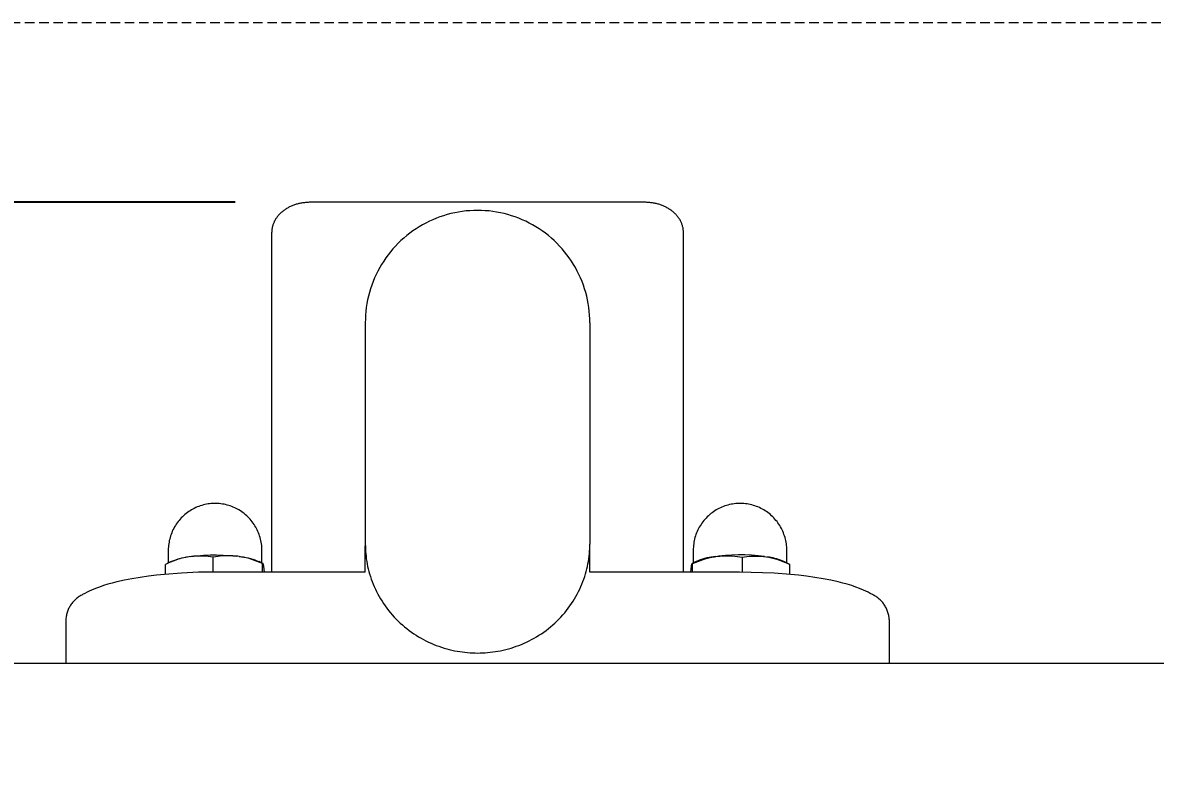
# Model space of a CAD drawing. Header units: millimetres. Extents: x -67 to 4862, y -244 to 3199.
# Drawn here: x 208 to 359.3, y 1627.1 to 1728.8 of the extents above; entities that cross this region are included whole.
import ezdxf

# ---------------------------------------------------------------- set-up
doc = ezdxf.new("R2010")
doc.units = ezdxf.units.MM
doc.linetypes.add('HIDDEN', pattern=[1.905, 1.27, -0.635])
for name, color, linetype, lineweight in [('ZANO_R', 7, 'Continuous', 0), ('ZANO_R_przerywana', 7, 'HIDDEN', 0), ('ZANO_W', 1, 'Continuous', 0)]:
    doc.layers.add(name, color=color, linetype=linetype, lineweight=lineweight)
doc.styles.add('Arial', font='arial.ttf')
doc.styles.get("Standard").update_dxf_attribs({"font": 'ARIALUNI.TTF'})
doc.dimstyles.new('pl i ang', dxfattribs={"dimtxt": 50, "dimasz": 50, "dimexe": 1.25, "dimexo": 0.625, "dimgap": 10, "dimtad": 1, "dimtoh": 1, "dimtxsty": 'Standard', "dimcen": 2.5, "dimclrd": 1, "dimclre": 1, "dimclrt": 1, "dimadec": 0, "dimazin": 0, "dimtfac": 1, "dimtmove": 0, "dimatfit": 3, "dimfxl": 1, "dimarcsym": 1})

# ---------------------------------------------------------------- blocks, each defined once
blk = doc.blocks.new('*D395')
at = {"layer": 'ZANO_W', "color": 1, "lineweight": -2}
for p, q in [((236.38, 1704.8), (-20.22, 1704.8)), ((-10.22, 1084.8), (-10.22, 1664.8)), ((236.38, 1044.8), (-20.22, 1044.8))]:
    blk.add_line(p, q, dxfattribs=at)
at = {"layer": 'ZANO_W', "color": 1}
for points in [[(-3.56, 1664.8), (-16.89, 1664.8), (-10.22, 1704.8)], [(-16.89, 1084.8), (-3.56, 1084.8), (-10.22, 1044.8)]]:
    blk.add_solid(points, dxfattribs=at)
at = {"layer": 'ZANO_W', "color": 1, "insert": (-40.65, 1374.8), "char_height": 40, "attachment_point": 5, "rotation": 90, "style": 'Arial'}
blk.add_mtext('660', dxfattribs=at)

msp = doc.modelspace()

# ---------------------------------------------------------------- linework, layer by layer
at = {"layer": 'ZANO_R'}
for p, q in [((243.24, 1703.96), (243.14, 1703.9)), ((243.34, 1704.02), (243.24, 1703.96)), ((243.44, 1704.08), (243.34, 1704.02)), ((243.55, 1704.13), (243.44, 1704.08)), ((243.65, 1704.18), (243.55, 1704.13)), ((243.76, 1704.23), (243.65, 1704.18)), ((243.86, 1704.28), (243.76, 1704.23)), ((243.97, 1704.33), (243.86, 1704.28)), ((244.08, 1704.37), (243.97, 1704.33)), ((244.19, 1704.41), (244.08, 1704.37)), ((244.3, 1704.45), (244.19, 1704.41)), ((244.41, 1704.49), (244.3, 1704.45)), ((244.53, 1704.53), (244.41, 1704.49)), ((244.65, 1704.56), (244.53, 1704.53)), ((244.77, 1704.59), (244.65, 1704.56)), ((244.89, 1704.62), (244.77, 1704.59)), ((245.01, 1704.65), (244.89, 1704.62)), ((245.13, 1704.68), (245.01, 1704.65)), ((245.25, 1704.7), (245.13, 1704.68)), ((245.38, 1704.72), (245.25, 1704.7)), ((245.5, 1704.74), (245.38, 1704.72)), ((245.63, 1704.75), (245.5, 1704.74)), ((245.75, 1704.77), (245.63, 1704.75)), ((245.88, 1704.78), (245.75, 1704.77)), ((246, 1704.79), (245.88, 1704.78)), ((246.13, 1704.79), (246, 1704.79)), ((246.25, 1704.8), (246.13, 1704.79)), ((246.38, 1704.8), (246.25, 1704.8)), ((251.69, 1704.8), (246.38, 1704.8)), ((252.66, 1704.8), (251.69, 1704.8)), ((284.85, 1704.8), (252.66, 1704.8)), ((285.82, 1704.8), (284.85, 1704.8)), ((291.13, 1704.8), (285.82, 1704.8)), ((291.25, 1704.8), (291.13, 1704.8)), ((291.38, 1704.79), (291.25, 1704.8)), ((291.5, 1704.79), (291.38, 1704.79)), ((291.63, 1704.78), (291.5, 1704.79)), ((291.75, 1704.77), (291.63, 1704.78)), ((291.88, 1704.75), (291.75, 1704.77)), ((292, 1704.74), (291.88, 1704.75)), ((292.13, 1704.72), (292, 1704.74)), ((292.25, 1704.7), (292.13, 1704.72)), ((292.37, 1704.68), (292.25, 1704.7)), ((292.49, 1704.65), (292.37, 1704.68)), ((292.62, 1704.62), (292.49, 1704.65)), ((292.74, 1704.59), (292.62, 1704.62)), ((292.86, 1704.56), (292.74, 1704.59)), ((292.98, 1704.53), (292.86, 1704.56)), ((293.1, 1704.49), (292.98, 1704.53)), ((293.21, 1704.45), (293.1, 1704.49)), ((293.32, 1704.41), (293.21, 1704.45)), ((293.43, 1704.37), (293.32, 1704.41)), ((293.54, 1704.33), (293.43, 1704.37)), ((293.64, 1704.28), (293.54, 1704.33)), ((293.75, 1704.23), (293.64, 1704.28)), ((293.86, 1704.18), (293.75, 1704.23)), ((293.96, 1704.13), (293.86, 1704.18)), ((294.06, 1704.08), (293.96, 1704.13)), ((294.16, 1704.02), (294.06, 1704.08)), ((294.26, 1703.96), (294.16, 1704.02)), ((294.36, 1703.9), (294.26, 1703.96)), ((241.7, 1702.44), (241.65, 1702.34)), ((241.76, 1702.53), (241.7, 1702.44)), ((241.81, 1702.62), (241.76, 1702.53)), ((241.87, 1702.7), (241.81, 1702.62)), ((241.93, 1702.79), (241.87, 1702.7)), ((242, 1702.88), (241.93, 1702.79)), ((242.06, 1702.96), (242, 1702.88)), ((242.13, 1703.04), (242.06, 1702.96)), ((242.21, 1703.12), (242.13, 1703.04)), ((242.28, 1703.2), (242.21, 1703.12)), ((242.35, 1703.28), (242.28, 1703.2)), ((242.43, 1703.35), (242.35, 1703.28)), ((242.51, 1703.42), (242.43, 1703.35)), ((242.59, 1703.49), (242.51, 1703.42)), ((242.68, 1703.56), (242.59, 1703.49)), ((242.76, 1703.63), (242.68, 1703.56)), ((242.85, 1703.7), (242.76, 1703.63)), ((242.95, 1703.77), (242.85, 1703.7)), ((243.04, 1703.84), (242.95, 1703.77)), ((243.14, 1703.9), (243.04, 1703.84)), ((262.78, 1702.47), (262.31, 1702.26)), ((263.25, 1702.67), (262.78, 1702.47)), ((263.73, 1702.85), (263.25, 1702.67)), ((264.21, 1703.01), (263.73, 1702.85)), ((264.71, 1703.16), (264.21, 1703.01)), ((265.2, 1703.29), (264.71, 1703.16)), ((265.7, 1703.4), (265.2, 1703.29)), ((266.2, 1703.5), (265.7, 1703.4)), ((266.71, 1703.57), (266.2, 1703.5)), ((267.22, 1703.64), (266.71, 1703.57)), ((267.73, 1703.68), (267.22, 1703.64)), ((268.24, 1703.71), (267.73, 1703.68)), ((268.75, 1703.71), (268.24, 1703.71)), ((269.26, 1703.71), (268.75, 1703.71)), ((269.78, 1703.68), (269.26, 1703.71)), ((270.29, 1703.64), (269.78, 1703.68)), ((270.8, 1703.57), (270.29, 1703.64)), ((271.3, 1703.5), (270.8, 1703.57)), ((271.8, 1703.4), (271.3, 1703.5)), ((272.3, 1703.29), (271.8, 1703.4)), ((272.8, 1703.16), (272.3, 1703.29)), ((273.29, 1703.01), (272.8, 1703.16)), ((273.78, 1702.85), (273.29, 1703.01)), ((274.26, 1702.67), (273.78, 1702.85)), ((274.73, 1702.47), (274.26, 1702.67)), ((275.19, 1702.26), (274.73, 1702.47)), ((294.46, 1703.84), (294.36, 1703.9)), ((294.56, 1703.77), (294.46, 1703.84)), ((294.65, 1703.7), (294.56, 1703.77)), ((294.74, 1703.63), (294.65, 1703.7)), ((294.83, 1703.56), (294.74, 1703.63)), ((294.91, 1703.49), (294.83, 1703.56)), ((294.99, 1703.42), (294.91, 1703.49)), ((295.07, 1703.35), (294.99, 1703.42)), ((295.15, 1703.28), (295.07, 1703.35)), ((295.23, 1703.2), (295.15, 1703.28)), ((295.3, 1703.12), (295.23, 1703.2)), ((295.37, 1703.04), (295.3, 1703.12)), ((295.44, 1702.96), (295.37, 1703.04)), ((295.51, 1702.88), (295.44, 1702.96)), ((295.57, 1702.79), (295.51, 1702.88)), ((295.63, 1702.7), (295.57, 1702.79)), ((295.69, 1702.62), (295.63, 1702.7)), ((295.75, 1702.53), (295.69, 1702.62)), ((295.8, 1702.44), (295.75, 1702.53)), ((295.85, 1702.34), (295.8, 1702.44)), ((241.26, 1700.99), (241.25, 1700.9)), ((241.27, 1701.09), (241.26, 1700.99)), ((241.28, 1701.19), (241.27, 1701.09)), ((241.29, 1701.29), (241.28, 1701.19)), ((241.31, 1701.39), (241.29, 1701.29)), ((241.33, 1701.48), (241.31, 1701.39)), ((241.35, 1701.58), (241.33, 1701.48)), ((241.38, 1701.68), (241.35, 1701.58)), ((241.41, 1701.78), (241.38, 1701.68)), ((241.44, 1701.87), (241.41, 1701.78)), ((241.48, 1701.97), (241.44, 1701.87)), ((241.52, 1702.07), (241.48, 1701.97)), ((241.56, 1702.16), (241.52, 1702.07)), ((241.6, 1702.25), (241.56, 1702.16)), ((241.65, 1702.34), (241.6, 1702.25)), ((260.1, 1700.97), (259.69, 1700.67)), ((260.53, 1701.26), (260.1, 1700.97)), ((260.96, 1701.53), (260.53, 1701.26)), ((261.4, 1701.79), (260.96, 1701.53)), ((261.85, 1702.03), (261.4, 1701.79)), ((262.31, 1702.26), (261.85, 1702.03)), ((275.65, 1702.03), (275.19, 1702.26)), ((276.1, 1701.79), (275.65, 1702.03)), ((276.55, 1701.53), (276.1, 1701.79)), ((276.98, 1701.26), (276.55, 1701.53)), ((277.4, 1700.97), (276.98, 1701.26)), ((277.82, 1700.67), (277.4, 1700.97)), ((295.9, 1702.25), (295.85, 1702.34)), ((295.95, 1702.16), (295.9, 1702.25)), ((295.99, 1702.07), (295.95, 1702.16)), ((296.03, 1701.97), (295.99, 1702.07)), ((296.06, 1701.87), (296.03, 1701.97)), ((296.1, 1701.78), (296.06, 1701.87)), ((296.13, 1701.68), (296.1, 1701.78)), ((296.15, 1701.58), (296.13, 1701.68)), ((296.18, 1701.48), (296.15, 1701.58)), ((296.2, 1701.39), (296.18, 1701.48)), ((296.21, 1701.29), (296.2, 1701.39)), ((296.23, 1701.19), (296.21, 1701.29)), ((296.24, 1701.09), (296.23, 1701.19)), ((296.25, 1700.99), (296.24, 1701.09)), ((296.25, 1700.9), (296.25, 1700.99)), ((241.25, 1700.9), (241.25, 1700.8)), ((241.25, 1669.8), (241.25, 1700.8)), ((258.51, 1699.68), (258.15, 1699.32)), ((258.89, 1700.02), (258.51, 1699.68)), ((259.29, 1700.35), (258.89, 1700.02)), ((259.69, 1700.67), (259.29, 1700.35)), ((278.22, 1700.35), (277.82, 1700.67)), ((278.61, 1700.02), (278.22, 1700.35)), ((278.99, 1699.68), (278.61, 1700.02)), ((279.36, 1699.32), (278.99, 1699.68)), ((296.25, 1700.8), (296.25, 1700.9)), ((296.25, 1669.8), (296.25, 1700.8)), ((257.12, 1698.18), (256.8, 1697.78)), ((257.45, 1698.57), (257.12, 1698.18)), ((257.79, 1698.95), (257.45, 1698.57)), ((258.15, 1699.32), (257.79, 1698.95)), ((279.72, 1698.95), (279.36, 1699.32)), ((280.06, 1698.57), (279.72, 1698.95)), ((280.39, 1698.18), (280.06, 1698.57)), ((280.7, 1697.78), (280.39, 1698.18)), ((255.94, 1696.51), (255.68, 1696.07)), ((256.21, 1696.94), (255.94, 1696.51)), ((256.5, 1697.36), (256.21, 1696.94)), ((256.8, 1697.78), (256.5, 1697.36)), ((281.01, 1697.36), (280.7, 1697.78)), ((281.3, 1696.94), (281.01, 1697.36)), ((281.57, 1696.51), (281.3, 1696.94)), ((281.83, 1696.07), (281.57, 1696.51)), ((255.21, 1695.16), (254.99, 1694.69)), ((255.43, 1695.62), (255.21, 1695.16)), ((255.68, 1696.07), (255.43, 1695.62)), ((282.07, 1695.62), (281.83, 1696.07)), ((282.3, 1695.16), (282.07, 1695.62)), ((282.51, 1694.69), (282.3, 1695.16)), ((254.62, 1693.74), (254.46, 1693.25)), ((254.8, 1694.22), (254.62, 1693.74)), ((254.99, 1694.69), (254.8, 1694.22)), ((282.71, 1694.22), (282.51, 1694.69)), ((282.89, 1693.74), (282.71, 1694.22)), ((283.05, 1693.25), (282.89, 1693.74)), ((254.18, 1692.27), (254.07, 1691.77)), ((254.31, 1692.76), (254.18, 1692.27)), ((254.46, 1693.25), (254.31, 1692.76)), ((283.2, 1692.76), (283.05, 1693.25)), ((283.33, 1692.27), (283.2, 1692.76)), ((283.44, 1691.77), (283.33, 1692.27)), ((253.89, 1690.76), (253.83, 1690.25)), ((253.97, 1691.26), (253.89, 1690.76)), ((254.07, 1691.77), (253.97, 1691.26)), ((283.53, 1691.26), (283.44, 1691.77)), ((283.61, 1690.76), (283.53, 1691.26)), ((283.67, 1690.25), (283.61, 1690.76)), ((253.76, 1689.23), (253.75, 1688.71)), ((253.79, 1689.74), (253.76, 1689.23)), ((253.83, 1690.25), (253.79, 1689.74)), ((283.72, 1689.74), (283.67, 1690.25)), ((283.74, 1689.23), (283.72, 1689.74)), ((283.75, 1688.71), (283.74, 1689.23)), ((253.75, 1688.71), (253.75, 1688.68)), ((253.75, 1688.71), (253.75, 1688.71)), ((253.75, 1688.68), (253.75, 1688.66)), ((253.75, 1688.68), (253.75, 1688.68)), ((253.75, 1688.66), (253.75, 1688.64)), ((253.75, 1688.66), (253.75, 1688.66)), ((253.75, 1688.64), (253.75, 1688.58)), ((253.75, 1688.58), (253.75, 1659.15)), ((283.75, 1688.71), (283.75, 1688.68)), ((283.75, 1688.71), (283.75, 1688.71)), ((283.75, 1688.68), (283.75, 1688.66)), ((283.75, 1688.68), (283.75, 1688.68)), ((283.75, 1688.66), (283.75, 1688.64)), ((283.75, 1688.66), (283.75, 1688.66)), ((283.75, 1688.64), (283.75, 1688.58)), ((283.75, 1688.58), (283.75, 1659.15)), ((241.25, 1655.41), (241.25, 1669.8)), ((296.25, 1655.41), (296.25, 1669.8)), ((229.81, 1663.22), (229.64, 1663.08)), ((229.98, 1663.35), (229.81, 1663.22)), ((230.16, 1663.48), (229.98, 1663.35)), ((230.34, 1663.6), (230.16, 1663.48)), ((230.52, 1663.71), (230.34, 1663.6)), ((230.71, 1663.82), (230.52, 1663.71)), ((230.9, 1663.92), (230.71, 1663.82)), ((231.1, 1664.01), (230.9, 1663.92)), ((231.3, 1664.1), (231.1, 1664.01)), ((231.5, 1664.18), (231.3, 1664.1)), ((231.7, 1664.25), (231.5, 1664.18)), ((231.91, 1664.31), (231.7, 1664.25)), ((232.12, 1664.37), (231.91, 1664.31)), ((232.33, 1664.42), (232.12, 1664.37)), ((232.54, 1664.47), (232.33, 1664.42)), ((232.75, 1664.5), (232.54, 1664.47)), ((232.96, 1664.53), (232.75, 1664.5)), ((233.18, 1664.55), (232.96, 1664.53)), ((233.39, 1664.57), (233.18, 1664.55)), ((233.6, 1664.57), (233.39, 1664.57)), ((233.82, 1664.57), (233.6, 1664.57)), ((234.03, 1664.56), (233.82, 1664.57)), ((234.25, 1664.55), (234.03, 1664.56)), ((234.46, 1664.52), (234.25, 1664.55)), ((234.67, 1664.49), (234.46, 1664.52)), ((234.88, 1664.46), (234.67, 1664.49)), ((235.09, 1664.41), (234.88, 1664.46)), ((235.3, 1664.36), (235.09, 1664.41)), ((235.51, 1664.3), (235.3, 1664.36)), ((235.71, 1664.24), (235.51, 1664.3)), ((235.91, 1664.16), (235.71, 1664.24)), ((236.11, 1664.08), (235.91, 1664.16)), ((236.31, 1664), (236.11, 1664.08)), ((236.5, 1663.9), (236.31, 1664)), ((236.69, 1663.8), (236.5, 1663.9)), ((236.88, 1663.7), (236.69, 1663.8)), ((237.06, 1663.58), (236.88, 1663.7)), ((237.24, 1663.46), (237.06, 1663.58)), ((237.42, 1663.34), (237.24, 1663.46)), ((237.59, 1663.21), (237.42, 1663.34)), ((237.76, 1663.07), (237.59, 1663.21)), ((299.92, 1663.21), (299.75, 1663.07)), ((300.09, 1663.34), (299.92, 1663.21)), ((300.26, 1663.46), (300.09, 1663.34)), ((300.44, 1663.58), (300.26, 1663.46)), ((300.62, 1663.7), (300.44, 1663.58)), ((300.81, 1663.8), (300.62, 1663.7)), ((301, 1663.9), (300.81, 1663.8)), ((301.2, 1664), (301, 1663.9)), ((301.39, 1664.08), (301.2, 1664)), ((301.59, 1664.16), (301.39, 1664.08)), ((301.8, 1664.24), (301.59, 1664.16)), ((302, 1664.3), (301.8, 1664.24)), ((302.21, 1664.36), (302, 1664.3)), ((302.41, 1664.41), (302.21, 1664.36)), ((302.62, 1664.46), (302.41, 1664.41)), ((302.83, 1664.49), (302.62, 1664.46)), ((303.05, 1664.52), (302.83, 1664.49)), ((303.26, 1664.55), (303.05, 1664.52)), ((303.47, 1664.56), (303.26, 1664.55)), ((303.69, 1664.57), (303.47, 1664.56)), ((303.9, 1664.57), (303.69, 1664.57)), ((304.11, 1664.57), (303.9, 1664.57)), ((304.33, 1664.55), (304.11, 1664.57)), ((304.54, 1664.53), (304.33, 1664.55)), ((304.75, 1664.5), (304.54, 1664.53)), ((304.97, 1664.47), (304.75, 1664.5)), ((305.18, 1664.42), (304.97, 1664.47)), ((305.39, 1664.37), (305.18, 1664.42)), ((305.6, 1664.31), (305.39, 1664.37)), ((305.8, 1664.25), (305.6, 1664.31)), ((306.01, 1664.18), (305.8, 1664.25)), ((306.21, 1664.1), (306.01, 1664.18)), ((306.41, 1664.01), (306.21, 1664.1)), ((306.6, 1663.92), (306.41, 1664.01)), ((306.8, 1663.82), (306.6, 1663.92)), ((306.98, 1663.71), (306.8, 1663.82)), ((307.17, 1663.6), (306.98, 1663.71)), ((307.35, 1663.48), (307.17, 1663.6)), ((307.53, 1663.35), (307.35, 1663.48)), ((307.7, 1663.22), (307.53, 1663.35)), ((307.87, 1663.08), (307.7, 1663.22)), ((228.38, 1661.61), (228.26, 1661.43)), ((228.49, 1661.79), (228.38, 1661.61)), ((228.62, 1661.97), (228.49, 1661.79)), ((228.74, 1662.15), (228.62, 1661.97)), ((228.88, 1662.31), (228.74, 1662.15)), ((229.02, 1662.48), (228.88, 1662.31)), ((229.17, 1662.64), (229.02, 1662.48)), ((229.32, 1662.79), (229.17, 1662.64)), ((229.48, 1662.94), (229.32, 1662.79)), ((229.64, 1663.08), (229.48, 1662.94)), ((237.92, 1662.93), (237.76, 1663.07)), ((238.07, 1662.78), (237.92, 1662.93)), ((238.22, 1662.62), (238.07, 1662.78)), ((238.37, 1662.46), (238.22, 1662.62)), ((238.51, 1662.3), (238.37, 1662.46)), ((238.64, 1662.13), (238.51, 1662.3)), ((238.77, 1661.96), (238.64, 1662.13)), ((238.9, 1661.78), (238.77, 1661.96)), ((239.01, 1661.6), (238.9, 1661.78)), ((239.12, 1661.41), (239.01, 1661.6)), ((298.49, 1661.6), (298.38, 1661.41)), ((298.61, 1661.78), (298.49, 1661.6)), ((298.73, 1661.96), (298.61, 1661.78)), ((298.86, 1662.13), (298.73, 1661.96)), ((299, 1662.3), (298.86, 1662.13)), ((299.14, 1662.46), (299, 1662.3)), ((299.28, 1662.62), (299.14, 1662.46)), ((299.43, 1662.78), (299.28, 1662.62)), ((299.59, 1662.93), (299.43, 1662.78)), ((299.75, 1663.07), (299.59, 1662.93)), ((308.03, 1662.94), (307.87, 1663.08)), ((308.18, 1662.79), (308.03, 1662.94)), ((308.34, 1662.64), (308.18, 1662.79)), ((308.48, 1662.48), (308.34, 1662.64)), ((308.62, 1662.31), (308.48, 1662.48)), ((308.76, 1662.15), (308.62, 1662.31)), ((308.89, 1661.97), (308.76, 1662.15)), ((309.01, 1661.79), (308.89, 1661.97)), ((309.13, 1661.61), (309.01, 1661.79)), ((309.24, 1661.43), (309.13, 1661.61)), ((227.74, 1660.24), (227.68, 1660.03)), ((227.81, 1660.44), (227.74, 1660.24)), ((227.89, 1660.65), (227.81, 1660.44)), ((227.97, 1660.85), (227.89, 1660.65)), ((228.06, 1661.04), (227.97, 1660.85)), ((228.16, 1661.24), (228.06, 1661.04)), ((228.26, 1661.43), (228.16, 1661.24)), ((239.22, 1661.23), (239.12, 1661.41)), ((239.32, 1661.03), (239.22, 1661.23)), ((239.41, 1660.84), (239.32, 1661.03)), ((239.49, 1660.64), (239.41, 1660.84)), ((239.57, 1660.44), (239.49, 1660.64)), ((239.64, 1660.23), (239.57, 1660.44)), ((239.7, 1660.03), (239.64, 1660.23)), ((297.86, 1660.23), (297.8, 1660.03)), ((297.93, 1660.44), (297.86, 1660.23)), ((298.01, 1660.64), (297.93, 1660.44)), ((298.09, 1660.84), (298.01, 1660.64)), ((298.18, 1661.03), (298.09, 1660.84)), ((298.28, 1661.23), (298.18, 1661.03)), ((298.38, 1661.41), (298.28, 1661.23)), ((309.35, 1661.24), (309.24, 1661.43)), ((309.44, 1661.04), (309.35, 1661.24)), ((309.53, 1660.85), (309.44, 1661.04)), ((309.62, 1660.65), (309.53, 1660.85)), ((309.69, 1660.44), (309.62, 1660.65)), ((309.76, 1660.24), (309.69, 1660.44)), ((309.83, 1660.03), (309.76, 1660.24)), ((227.45, 1658.76), (227.44, 1658.54)), ((227.47, 1658.97), (227.45, 1658.76)), ((227.5, 1659.19), (227.47, 1658.97)), ((227.53, 1659.4), (227.5, 1659.19)), ((227.57, 1659.61), (227.53, 1659.4)), ((227.62, 1659.82), (227.57, 1659.61)), ((227.68, 1660.03), (227.62, 1659.82)), ((239.76, 1659.82), (239.7, 1660.03)), ((239.81, 1659.61), (239.76, 1659.82)), ((239.85, 1659.4), (239.81, 1659.61)), ((239.88, 1659.18), (239.85, 1659.4)), ((239.91, 1658.97), (239.88, 1659.18)), ((239.92, 1658.75), (239.91, 1658.97)), ((239.94, 1658.54), (239.92, 1658.75)), ((253.75, 1659.15), (253.76, 1658.83)), ((253.75, 1655.41), (253.75, 1658.89)), ((253.76, 1658.83), (253.77, 1658.5)), ((283.74, 1658.5), (283.75, 1658.83)), ((283.75, 1658.83), (283.75, 1659.15)), ((283.75, 1655.41), (283.75, 1658.89)), ((297.58, 1658.75), (297.57, 1658.54)), ((297.6, 1658.97), (297.58, 1658.75)), ((297.63, 1659.18), (297.6, 1658.97)), ((297.66, 1659.4), (297.63, 1659.18)), ((297.7, 1659.61), (297.66, 1659.4)), ((297.75, 1659.82), (297.7, 1659.61)), ((297.8, 1660.03), (297.75, 1659.82)), ((309.88, 1659.82), (309.83, 1660.03)), ((309.93, 1659.61), (309.88, 1659.82)), ((309.97, 1659.4), (309.93, 1659.61)), ((310.01, 1659.19), (309.97, 1659.4)), ((310.03, 1658.97), (310.01, 1659.19)), ((310.05, 1658.76), (310.03, 1658.97)), ((310.06, 1658.54), (310.05, 1658.76)), ((227.44, 1658.54), (227.44, 1658.32)), ((227.44, 1658.32), (227.44, 1656.62)), ((228.29, 1657), (228.53, 1657.08)), ((228.77, 1657.11), (228.42, 1657)), ((228.53, 1657.08), (228.77, 1657.16)), ((228.77, 1657.16), (229.02, 1657.23)), ((229.13, 1657.22), (228.77, 1657.11)), ((229.02, 1657.23), (229.26, 1657.29)), ((229.49, 1657.31), (229.13, 1657.22)), ((229.26, 1657.29), (229.51, 1657.34)), ((229.85, 1657.39), (229.49, 1657.31)), ((229.51, 1657.34), (229.76, 1657.39)), ((229.76, 1657.39), (230.02, 1657.43)), ((230.22, 1657.46), (229.85, 1657.39)), ((230.53, 1657.5), (230.22, 1657.46)), ((230.42, 1657.49), (231.28, 1657.59)), ((230.85, 1657.53), (230.53, 1657.5)), ((231.17, 1657.55), (230.85, 1657.53)), ((231.49, 1657.55), (231.17, 1657.55)), ((231.28, 1657.59), (232.15, 1657.65)), ((231.81, 1657.55), (231.49, 1657.55)), ((232.13, 1657.54), (231.81, 1657.55)), ((232.44, 1657.51), (232.13, 1657.54)), ((232.15, 1657.65), (233.02, 1657.69)), ((232.76, 1657.48), (232.44, 1657.51)), ((233.08, 1657.43), (232.76, 1657.48)), ((233.02, 1657.69), (233.89, 1657.7)), ((233.39, 1657.38), (233.08, 1657.43)), ((233.72, 1657.44), (233.39, 1657.38)), ((233.39, 1657.38), (233.39, 1655.41)), ((234.05, 1657.49), (233.72, 1657.44)), ((233.89, 1657.7), (234.76, 1657.68)), ((234.38, 1657.53), (234.05, 1657.49)), ((234.71, 1657.56), (234.38, 1657.53)), ((235.05, 1657.58), (234.71, 1657.56)), ((234.76, 1657.68), (235.63, 1657.63)), ((235.38, 1657.59), (235.05, 1657.58)), ((235.71, 1657.59), (235.38, 1657.59)), ((235.63, 1657.63), (236.5, 1657.55)), ((236.05, 1657.58), (235.71, 1657.59)), ((236.38, 1657.55), (236.05, 1657.58)), ((236.71, 1657.52), (236.38, 1657.55)), ((237.09, 1657.46), (236.71, 1657.52)), ((236.92, 1657.49), (237.23, 1657.46)), ((237.47, 1657.39), (237.09, 1657.46)), ((237.23, 1657.46), (237.53, 1657.41)), ((237.85, 1657.3), (237.47, 1657.39)), ((237.53, 1657.41), (237.83, 1657.35)), ((237.83, 1657.35), (238.12, 1657.29)), ((238.22, 1657.2), (237.85, 1657.3)), ((238.12, 1657.29), (238.42, 1657.21)), ((238.59, 1657.1), (238.22, 1657.2)), ((238.42, 1657.21), (238.71, 1657.12)), ((238.96, 1656.97), (238.59, 1657.1)), ((238.71, 1657.12), (239, 1657.03)), ((239.94, 1658.32), (239.94, 1658.54)), ((239.94, 1656.62), (239.94, 1658.32)), ((253.77, 1658.5), (253.79, 1658.18)), ((253.79, 1658.18), (253.81, 1657.84)), ((253.81, 1657.84), (253.85, 1657.51)), ((253.85, 1657.51), (253.89, 1657.18)), ((253.89, 1657.18), (253.94, 1656.84)), ((283.56, 1656.84), (283.61, 1657.18)), ((283.61, 1657.18), (283.66, 1657.51)), ((283.66, 1657.51), (283.69, 1657.84)), ((283.69, 1657.84), (283.72, 1658.18)), ((283.72, 1658.18), (283.74, 1658.5)), ((297.57, 1658.54), (297.57, 1658.32)), ((297.57, 1658.32), (297.57, 1656.62)), ((298.8, 1657.12), (298.51, 1657.03)), ((298.54, 1656.97), (298.91, 1657.1)), ((299.09, 1657.21), (298.8, 1657.12)), ((298.91, 1657.1), (299.28, 1657.2)), ((299.38, 1657.29), (299.09, 1657.21)), ((299.28, 1657.2), (299.66, 1657.3)), ((299.68, 1657.35), (299.38, 1657.29)), ((299.66, 1657.3), (300.03, 1657.39)), ((299.98, 1657.41), (299.68, 1657.35)), ((300.28, 1657.46), (299.98, 1657.41)), ((300.03, 1657.39), (300.41, 1657.46)), ((300.58, 1657.49), (300.28, 1657.46)), ((300.41, 1657.46), (300.79, 1657.52)), ((300.79, 1657.52), (301.13, 1657.55)), ((301.87, 1657.63), (301, 1657.55)), ((301.13, 1657.55), (301.46, 1657.58)), ((301.46, 1657.58), (301.79, 1657.59)), ((301.79, 1657.59), (302.13, 1657.59)), ((302.74, 1657.68), (301.87, 1657.63)), ((302.13, 1657.59), (302.46, 1657.58)), ((302.46, 1657.58), (302.79, 1657.56)), ((303.61, 1657.7), (302.74, 1657.68)), ((302.79, 1657.56), (303.13, 1657.53)), ((303.13, 1657.53), (303.46, 1657.49)), ((303.46, 1657.49), (303.79, 1657.44)), ((304.48, 1657.69), (303.61, 1657.7)), ((303.79, 1657.44), (304.12, 1657.38)), ((304.12, 1657.38), (304.43, 1657.43)), ((304.12, 1657.38), (304.12, 1655.41)), ((304.43, 1657.43), (304.74, 1657.48)), ((305.35, 1657.65), (304.48, 1657.69)), ((304.74, 1657.48), (305.06, 1657.51)), ((305.06, 1657.51), (305.38, 1657.54)), ((306.22, 1657.59), (305.35, 1657.65)), ((305.38, 1657.54), (305.7, 1657.55)), ((305.7, 1657.55), (306.02, 1657.55)), ((306.02, 1657.55), (306.34, 1657.55)), ((307.09, 1657.49), (306.22, 1657.59)), ((306.34, 1657.55), (306.65, 1657.53)), ((306.65, 1657.53), (306.97, 1657.5)), ((306.97, 1657.5), (307.29, 1657.46)), ((307.29, 1657.46), (307.65, 1657.39)), ((307.74, 1657.39), (307.49, 1657.43)), ((307.65, 1657.39), (308.02, 1657.31)), ((307.99, 1657.34), (307.74, 1657.39)), ((308.24, 1657.29), (307.99, 1657.34)), ((308.02, 1657.31), (308.38, 1657.22)), ((308.49, 1657.23), (308.24, 1657.29)), ((308.38, 1657.22), (308.74, 1657.11)), ((308.73, 1657.16), (308.49, 1657.23)), ((308.98, 1657.08), (308.73, 1657.16)), ((308.74, 1657.11), (309.09, 1657)), ((309.22, 1657), (308.98, 1657.08)), ((310.07, 1658.32), (310.06, 1658.54)), ((310.07, 1656.62), (310.07, 1658.32)), ((227.38, 1656.58), (227.04, 1656.41)), ((227.04, 1656.41), (227.06, 1656.42)), ((227.04, 1655.11), (227.04, 1656.41)), ((227.82, 1656.81), (227.06, 1656.42)), ((227.06, 1656.43), (227.07, 1656.43)), ((227.72, 1656.73), (227.38, 1656.58)), ((228.07, 1656.87), (227.72, 1656.73)), ((227.82, 1656.81), (228.05, 1656.91)), ((228.05, 1656.91), (228.29, 1657)), ((228.42, 1657), (228.07, 1656.87)), ((239.32, 1656.84), (238.96, 1656.97)), ((239, 1657.03), (239.28, 1656.92)), ((239.28, 1656.92), (239.56, 1656.81)), ((239.68, 1656.69), (239.32, 1656.84)), ((240.07, 1656.55), (239.56, 1656.81)), ((240.03, 1656.54), (239.68, 1656.69)), ((240.03, 1655.41), (240.03, 1656.54)), ((240.04, 1656.54), (240.03, 1656.54)), ((240.05, 1656.55), (240.04, 1656.55)), ((240.04, 1656.55), (240.04, 1656.55)), ((240.04, 1656.55), (240.04, 1656.54)), ((240.04, 1656.54), (240.04, 1656.54)), ((240.04, 1656.54), (240.04, 1656.54)), ((240.04, 1656.54), (240.04, 1656.54)), ((240.04, 1656.54), (240.04, 1656.54)), ((240.04, 1656.54), (240.04, 1656.54)), ((240.04, 1656.54), (240.04, 1656.54)), ((240.06, 1656.55), (240.05, 1656.55)), ((240.05, 1656.55), (240.05, 1656.55)), ((240.05, 1656.55), (240.05, 1656.55)), ((240.05, 1656.55), (240.05, 1656.55)), ((240.05, 1656.55), (240.05, 1656.55)), ((240.05, 1656.55), (240.05, 1656.55)), ((240.05, 1656.55), (240.05, 1656.55)), ((240.05, 1656.55), (240.05, 1656.55)), ((240.05, 1656.55), (240.05, 1656.55)), ((240.05, 1656.55), (240.05, 1656.55)), ((240.05, 1656.55), (240.05, 1656.55)), ((240.05, 1656.55), (240.05, 1656.55)), ((240.05, 1656.55), (240.05, 1656.55)), ((240.05, 1656.55), (240.05, 1656.55)), ((240.07, 1656.55), (240.06, 1656.55)), ((240.06, 1656.55), (240.06, 1656.55)), ((240.06, 1656.55), (240.06, 1656.55)), ((240.06, 1656.55), (240.06, 1656.55)), ((240.06, 1656.55), (240.06, 1656.55)), ((240.06, 1656.55), (240.06, 1656.55)), ((240.06, 1656.55), (240.06, 1656.55)), ((240.06, 1656.55), (240.06, 1656.55)), ((240.06, 1656.55), (240.06, 1656.55)), ((240.06, 1656.55), (240.06, 1656.55)), ((240.06, 1656.55), (240.06, 1656.55)), ((240.06, 1656.55), (240.06, 1656.55)), ((240.06, 1656.55), (240.06, 1656.55)), ((240.06, 1656.55), (240.06, 1656.55)), ((240.06, 1656.55), (240.06, 1656.55)), ((240.06, 1656.55), (240.06, 1656.55)), ((240.06, 1656.55), (240.06, 1656.55)), ((240.06, 1656.55), (240.06, 1656.55)), ((240.08, 1656.55), (240.07, 1656.55)), ((240.07, 1656.55), (240.07, 1656.55)), ((240.07, 1656.55), (240.07, 1656.55)), ((240.07, 1656.55), (240.07, 1656.55)), ((240.07, 1656.55), (240.07, 1656.55)), ((240.07, 1656.55), (240.07, 1656.55)), ((240.07, 1656.55), (240.07, 1656.55)), ((240.07, 1656.55), (240.07, 1656.55)), ((240.07, 1656.55), (240.07, 1656.55)), ((240.07, 1656.55), (240.07, 1656.55)), ((240.07, 1656.55), (240.07, 1656.55)), ((240.07, 1656.55), (240.07, 1656.55)), ((240.07, 1656.55), (240.07, 1656.55)), ((240.07, 1656.55), (240.07, 1656.55)), ((240.07, 1656.55), (240.07, 1656.55)), ((240.07, 1656.55), (240.07, 1656.55)), ((240.07, 1656.55), (240.07, 1656.55)), ((240.08, 1656.54), (240.08, 1656.55)), ((240.08, 1656.55), (240.08, 1656.55)), ((240.08, 1656.55), (240.08, 1656.55)), ((240.08, 1656.55), (240.08, 1656.55)), ((240.08, 1656.55), (240.08, 1656.55)), ((240.08, 1656.55), (240.08, 1656.55)), ((240.09, 1656.54), (240.08, 1656.54)), ((240.08, 1656.54), (240.08, 1656.54)), ((240.08, 1656.54), (240.08, 1656.54)), ((240.08, 1656.54), (240.08, 1656.54)), ((240.09, 1656.53), (240.09, 1656.54)), ((240.09, 1656.54), (240.09, 1656.54)), ((240.09, 1656.54), (240.09, 1656.54)), ((240.09, 1656.54), (240.09, 1656.54)), ((240.1, 1656.53), (240.09, 1656.53)), ((240.09, 1656.53), (240.09, 1656.53)), ((240.09, 1656.53), (240.09, 1656.53)), ((240.09, 1656.53), (240.09, 1656.53)), ((240.09, 1656.53), (240.09, 1656.53)), ((240.1, 1656.52), (240.1, 1656.53)), ((240.1, 1656.51), (240.1, 1656.52)), ((240.1, 1656.52), (240.1, 1656.52)), ((240.11, 1656.51), (240.1, 1656.51)), ((240.11, 1656.5), (240.11, 1656.51)), ((240.11, 1656.49), (240.11, 1656.5)), ((240.11, 1656.5), (240.11, 1656.5)), ((240.12, 1656.48), (240.11, 1656.49)), ((240.12, 1656.47), (240.12, 1656.48)), ((240.13, 1656.46), (240.12, 1656.47)), ((240.13, 1656.44), (240.13, 1656.46)), ((240.14, 1656.43), (240.13, 1656.44)), ((240.15, 1656.39), (240.14, 1656.43)), ((240.16, 1656.35), (240.15, 1656.39)), ((240.17, 1656.31), (240.16, 1656.35)), ((240.18, 1656.2), (240.17, 1656.31)), ((240.24, 1655.81), (240.18, 1656.2)), ((240.28, 1655.41), (240.24, 1655.81)), ((253.94, 1656.84), (254, 1656.5)), ((254, 1656.5), (254.07, 1656.17)), ((254.07, 1656.17), (254.15, 1655.83)), ((254.15, 1655.83), (254.24, 1655.49)), ((283.27, 1655.49), (283.36, 1655.83)), ((283.36, 1655.83), (283.43, 1656.17)), ((283.43, 1656.17), (283.5, 1656.5)), ((283.5, 1656.5), (283.56, 1656.84)), ((297.23, 1655.41), (297.27, 1655.81)), ((297.27, 1655.81), (297.32, 1656.2)), ((297.32, 1656.2), (297.34, 1656.31)), ((297.34, 1656.31), (297.35, 1656.35)), ((297.35, 1656.35), (297.36, 1656.39)), ((297.36, 1656.39), (297.37, 1656.43)), ((297.37, 1656.44), (297.38, 1656.46)), ((297.37, 1656.43), (297.37, 1656.44)), ((297.38, 1656.47), (297.39, 1656.48)), ((297.38, 1656.46), (297.38, 1656.47)), ((297.39, 1656.49), (297.39, 1656.5)), ((297.39, 1656.5), (297.4, 1656.5)), ((297.39, 1656.48), (297.39, 1656.49)), ((297.4, 1656.51), (297.4, 1656.52)), ((297.4, 1656.52), (297.41, 1656.52)), ((297.4, 1656.5), (297.4, 1656.51)), ((297.4, 1656.51), (297.4, 1656.51)), ((297.41, 1656.52), (297.41, 1656.53)), ((297.41, 1656.53), (297.41, 1656.53)), ((297.41, 1656.53), (297.41, 1656.53)), ((297.41, 1656.53), (297.41, 1656.53)), ((297.41, 1656.53), (297.41, 1656.53)), ((297.41, 1656.53), (297.42, 1656.53)), ((297.42, 1656.54), (297.43, 1656.55)), ((297.42, 1656.53), (297.42, 1656.54)), ((297.42, 1656.54), (297.42, 1656.54)), ((297.42, 1656.54), (297.42, 1656.54)), ((297.42, 1656.54), (297.42, 1656.54)), ((297.42, 1656.54), (297.42, 1656.54)), ((297.42, 1656.54), (297.42, 1656.54)), ((297.42, 1656.54), (297.42, 1656.54)), ((297.42, 1656.54), (297.42, 1656.54)), ((297.94, 1656.81), (297.43, 1656.55)), ((297.43, 1656.55), (297.43, 1656.55)), ((297.43, 1656.55), (297.43, 1656.55)), ((297.43, 1656.55), (297.43, 1656.55)), ((297.43, 1656.55), (297.43, 1656.55)), ((297.43, 1656.55), (297.43, 1656.55)), ((297.43, 1656.55), (297.43, 1656.55)), ((297.43, 1656.55), (297.43, 1656.55)), ((297.43, 1656.55), (297.43, 1656.55)), ((297.43, 1656.55), (297.43, 1656.55)), ((297.43, 1656.55), (297.43, 1656.55)), ((297.43, 1656.55), (297.43, 1656.55)), ((297.43, 1656.55), (297.43, 1656.55)), ((297.43, 1656.55), (297.43, 1656.55)), ((297.43, 1656.55), (297.43, 1656.55)), ((297.43, 1656.55), (297.44, 1656.55)), ((297.44, 1656.55), (297.44, 1656.55)), ((297.44, 1656.55), (297.44, 1656.55)), ((297.44, 1656.55), (297.44, 1656.55)), ((297.44, 1656.55), (297.44, 1656.55)), ((297.44, 1656.55), (297.44, 1656.55)), ((297.44, 1656.55), (297.44, 1656.55)), ((297.44, 1656.55), (297.44, 1656.55)), ((297.44, 1656.55), (297.44, 1656.55)), ((297.44, 1656.55), (297.44, 1656.55)), ((297.44, 1656.55), (297.44, 1656.55)), ((297.44, 1656.55), (297.44, 1656.55)), ((297.44, 1656.55), (297.44, 1656.55)), ((297.44, 1656.55), (297.44, 1656.55)), ((297.44, 1656.55), (297.44, 1656.55)), ((297.44, 1656.55), (297.44, 1656.55)), ((297.44, 1656.55), (297.44, 1656.55)), ((297.44, 1656.55), (297.45, 1656.55)), ((297.45, 1656.55), (297.45, 1656.55)), ((297.45, 1656.55), (297.45, 1656.55)), ((297.45, 1656.55), (297.45, 1656.55)), ((297.45, 1656.55), (297.45, 1656.55)), ((297.45, 1656.55), (297.45, 1656.55)), ((297.45, 1656.55), (297.45, 1656.55)), ((297.45, 1656.55), (297.45, 1656.55)), ((297.45, 1656.55), (297.45, 1656.55)), ((297.45, 1656.55), (297.45, 1656.55)), ((297.45, 1656.55), (297.45, 1656.55)), ((297.45, 1656.55), (297.45, 1656.55)), ((297.45, 1656.55), (297.45, 1656.55)), ((297.45, 1656.55), (297.45, 1656.55)), ((297.45, 1656.55), (297.45, 1656.55)), ((297.45, 1656.55), (297.45, 1656.55)), ((297.45, 1656.55), (297.45, 1656.55)), ((297.45, 1656.55), (297.46, 1656.55)), ((297.46, 1656.55), (297.46, 1656.55)), ((297.46, 1656.55), (297.46, 1656.55)), ((297.46, 1656.55), (297.46, 1656.55)), ((297.46, 1656.55), (297.46, 1656.55)), ((297.46, 1656.55), (297.46, 1656.55)), ((297.46, 1656.55), (297.46, 1656.55)), ((297.46, 1656.55), (297.46, 1656.55)), ((297.46, 1656.55), (297.46, 1656.54)), ((297.46, 1656.54), (297.46, 1656.54)), ((297.46, 1656.54), (297.46, 1656.54)), ((297.46, 1656.54), (297.47, 1656.54)), ((297.47, 1656.54), (297.82, 1656.69)), ((297.47, 1655.41), (297.47, 1656.54)), ((297.47, 1656.54), (297.47, 1656.54)), ((297.47, 1656.54), (297.47, 1656.54)), ((297.47, 1656.54), (297.47, 1656.54)), ((297.47, 1656.54), (297.47, 1656.54)), ((297.82, 1656.69), (298.18, 1656.84)), ((298.22, 1656.92), (297.94, 1656.81)), ((298.18, 1656.84), (298.54, 1656.97)), ((298.51, 1657.03), (298.22, 1656.92)), ((309.09, 1657), (309.44, 1656.87)), ((309.45, 1656.91), (309.22, 1657)), ((309.44, 1656.87), (309.78, 1656.73)), ((309.69, 1656.81), (309.45, 1656.91)), ((310.45, 1656.42), (309.69, 1656.81)), ((309.78, 1656.73), (310.13, 1656.58)), ((310.13, 1656.58), (310.46, 1656.41)), ((310.44, 1656.43), (310.43, 1656.43)), ((310.46, 1656.41), (310.45, 1656.42)), ((310.46, 1655.11), (310.46, 1656.41)), ((220.56, 1654.09), (219.95, 1653.94)), ((221.57, 1654.31), (220.56, 1654.09)), ((222.58, 1654.51), (221.57, 1654.31)), ((223.69, 1654.69), (222.58, 1654.51)), ((224.8, 1654.85), (223.69, 1654.69)), ((225.86, 1654.98), (224.8, 1654.85)), ((226.92, 1655.1), (225.86, 1654.98)), ((229.2, 1655.27), (226.92, 1655.1)), ((231.47, 1655.38), (229.2, 1655.27)), ((233.75, 1655.41), (231.47, 1655.38)), ((253.75, 1655.41), (233.75, 1655.41)), ((254.24, 1655.49), (254.33, 1655.15)), ((254.33, 1655.15), (254.44, 1654.81)), ((254.44, 1654.81), (254.55, 1654.47)), ((254.55, 1654.47), (254.67, 1654.13)), ((254.67, 1654.13), (254.81, 1653.79)), ((282.7, 1653.79), (282.83, 1654.13)), ((282.83, 1654.13), (282.95, 1654.47)), ((282.95, 1654.47), (283.07, 1654.81)), ((283.07, 1654.81), (283.17, 1655.15)), ((283.17, 1655.15), (283.27, 1655.49)), ((303.75, 1655.41), (283.75, 1655.41)), ((308.36, 1655.27), (303.75, 1655.41)), ((310.58, 1655.1), (308.36, 1655.27)), ((311.65, 1654.98), (310.58, 1655.1)), ((312.71, 1654.85), (311.65, 1654.98)), ((313.82, 1654.69), (312.71, 1654.85)), ((314.93, 1654.51), (313.82, 1654.69)), ((315.94, 1654.31), (314.93, 1654.51)), ((316.95, 1654.09), (315.94, 1654.31)), ((317.55, 1653.94), (316.95, 1654.09)), ((216.28, 1652.56), (215.99, 1652.39)), ((216.58, 1652.72), (216.28, 1652.56)), ((216.88, 1652.87), (216.58, 1652.72)), ((217.19, 1653.01), (216.88, 1652.87)), ((217.71, 1653.22), (217.19, 1653.01)), ((218.23, 1653.41), (217.71, 1653.22)), ((218.76, 1653.59), (218.23, 1653.41)), ((219.35, 1653.77), (218.76, 1653.59)), ((219.95, 1653.94), (219.35, 1653.77)), ((254.81, 1653.79), (254.95, 1653.46)), ((254.95, 1653.46), (255.1, 1653.12)), ((255.1, 1653.12), (255.26, 1652.79)), ((255.26, 1652.79), (255.43, 1652.47)), ((282.08, 1652.47), (282.25, 1652.79)), ((282.25, 1652.79), (282.41, 1653.12)), ((282.41, 1653.12), (282.56, 1653.46)), ((282.56, 1653.46), (282.7, 1653.79)), ((318.15, 1653.77), (317.55, 1653.94)), ((318.75, 1653.59), (318.15, 1653.77)), ((319.28, 1653.41), (318.75, 1653.59)), ((319.8, 1653.22), (319.28, 1653.41)), ((320.31, 1653.01), (319.8, 1653.22)), ((320.62, 1652.87), (320.31, 1653.01)), ((320.93, 1652.72), (320.62, 1652.87)), ((321.22, 1652.56), (320.93, 1652.72)), ((321.52, 1652.39), (321.22, 1652.56)), ((214.38, 1650.99), (214.31, 1650.87)), ((214.46, 1651.1), (214.38, 1650.99)), ((214.54, 1651.21), (214.46, 1651.1)), ((214.62, 1651.32), (214.54, 1651.21)), ((214.71, 1651.42), (214.62, 1651.32)), ((214.8, 1651.52), (214.71, 1651.42)), ((214.89, 1651.62), (214.8, 1651.52)), ((214.99, 1651.71), (214.89, 1651.62)), ((215.09, 1651.8), (214.99, 1651.71)), ((215.19, 1651.89), (215.09, 1651.8)), ((215.3, 1651.97), (215.19, 1651.89)), ((215.4, 1652.05), (215.3, 1651.97)), ((215.52, 1652.13), (215.4, 1652.05)), ((215.63, 1652.2), (215.52, 1652.13)), ((215.75, 1652.27), (215.63, 1652.2)), ((215.87, 1652.33), (215.75, 1652.27)), ((215.99, 1652.39), (215.87, 1652.33)), ((255.43, 1652.47), (255.61, 1652.14)), ((255.61, 1652.14), (255.79, 1651.82)), ((255.79, 1651.82), (255.99, 1651.5)), ((255.99, 1651.5), (256.2, 1651.19)), ((256.2, 1651.19), (256.41, 1650.88)), ((281.09, 1650.88), (281.31, 1651.19)), ((281.31, 1651.19), (281.51, 1651.5)), ((281.51, 1651.5), (281.71, 1651.82)), ((281.71, 1651.82), (281.9, 1652.14)), ((281.9, 1652.14), (282.08, 1652.47)), ((321.64, 1652.33), (321.52, 1652.39)), ((321.76, 1652.27), (321.64, 1652.33)), ((321.87, 1652.2), (321.76, 1652.27)), ((321.99, 1652.13), (321.87, 1652.2)), ((322.1, 1652.05), (321.99, 1652.13)), ((322.21, 1651.97), (322.1, 1652.05)), ((322.32, 1651.89), (322.21, 1651.97)), ((322.42, 1651.8), (322.32, 1651.89)), ((322.52, 1651.71), (322.42, 1651.8)), ((322.62, 1651.62), (322.52, 1651.71)), ((322.71, 1651.52), (322.62, 1651.62)), ((322.8, 1651.42), (322.71, 1651.52)), ((322.89, 1651.32), (322.8, 1651.42)), ((322.97, 1651.21), (322.89, 1651.32)), ((323.05, 1651.1), (322.97, 1651.21)), ((323.12, 1650.99), (323.05, 1651.1)), ((323.2, 1650.87), (323.12, 1650.99)), ((213.8, 1649.49), (213.78, 1649.36)), ((213.82, 1649.62), (213.8, 1649.49)), ((213.85, 1649.75), (213.82, 1649.62)), ((213.88, 1649.88), (213.85, 1649.75)), ((213.92, 1650.01), (213.88, 1649.88)), ((213.96, 1650.14), (213.92, 1650.01)), ((214.01, 1650.27), (213.96, 1650.14)), ((214.06, 1650.39), (214.01, 1650.27)), ((214.12, 1650.52), (214.06, 1650.39)), ((214.18, 1650.64), (214.12, 1650.52)), ((214.24, 1650.76), (214.18, 1650.64)), ((214.31, 1650.87), (214.24, 1650.76)), ((256.41, 1650.88), (256.64, 1650.57)), ((256.64, 1650.57), (256.87, 1650.27)), ((256.87, 1650.27), (257.11, 1649.98)), ((257.11, 1649.98), (257.36, 1649.69)), ((257.36, 1649.69), (257.61, 1649.4)), ((279.89, 1649.4), (280.15, 1649.69)), ((280.15, 1649.69), (280.4, 1649.98)), ((280.4, 1649.98), (280.64, 1650.27)), ((280.64, 1650.27), (280.87, 1650.57)), ((280.87, 1650.57), (281.09, 1650.88)), ((323.26, 1650.76), (323.2, 1650.87)), ((323.33, 1650.64), (323.26, 1650.76)), ((323.39, 1650.52), (323.33, 1650.64)), ((323.44, 1650.39), (323.39, 1650.52)), ((323.49, 1650.27), (323.44, 1650.39)), ((323.54, 1650.14), (323.49, 1650.27)), ((323.58, 1650.01), (323.54, 1650.14)), ((323.62, 1649.88), (323.58, 1650.01)), ((323.65, 1649.75), (323.62, 1649.88)), ((323.68, 1649.62), (323.65, 1649.75)), ((323.71, 1649.49), (323.68, 1649.62)), ((323.73, 1649.36), (323.71, 1649.49)), ((213.76, 1649.22), (213.75, 1649.09)), ((213.75, 1649.09), (213.75, 1643.18)), ((213.78, 1649.36), (213.76, 1649.22)), ((257.61, 1649.4), (257.87, 1649.13)), ((257.87, 1649.13), (258.15, 1648.86)), ((258.15, 1648.86), (258.42, 1648.59)), ((258.42, 1648.59), (258.71, 1648.34)), ((258.71, 1648.34), (259, 1648.09)), ((259, 1648.09), (259.3, 1647.85)), ((278.21, 1647.85), (278.5, 1648.09)), ((278.5, 1648.09), (278.8, 1648.34)), ((278.8, 1648.34), (279.08, 1648.59)), ((279.08, 1648.59), (279.36, 1648.86)), ((279.36, 1648.86), (279.63, 1649.13)), ((279.63, 1649.13), (279.89, 1649.4)), ((323.74, 1649.22), (323.73, 1649.36)), ((323.75, 1649.09), (323.74, 1649.22)), ((323.75, 1649.09), (323.75, 1643.18)), ((259.3, 1647.85), (259.6, 1647.62)), ((259.6, 1647.62), (259.91, 1647.39)), ((259.91, 1647.39), (260.23, 1647.17)), ((260.23, 1647.17), (260.54, 1646.97)), ((260.54, 1646.97), (260.87, 1646.77)), ((260.87, 1646.77), (261.2, 1646.57)), ((261.2, 1646.57), (261.53, 1646.39)), ((275.98, 1646.39), (276.31, 1646.57)), ((276.31, 1646.57), (276.64, 1646.77)), ((276.64, 1646.77), (276.96, 1646.97)), ((276.96, 1646.97), (277.28, 1647.17)), ((277.28, 1647.17), (277.59, 1647.39)), ((277.59, 1647.39), (277.9, 1647.62)), ((277.9, 1647.62), (278.21, 1647.85)), ((261.53, 1646.39), (261.86, 1646.22)), ((261.86, 1646.22), (262.2, 1646.05)), ((262.2, 1646.05), (262.54, 1645.9)), ((262.54, 1645.9), (262.89, 1645.75)), ((262.89, 1645.75), (263.23, 1645.61)), ((263.23, 1645.61), (263.58, 1645.49)), ((263.58, 1645.49), (263.93, 1645.37)), ((263.93, 1645.37), (264.28, 1645.26)), ((264.28, 1645.26), (264.63, 1645.15)), ((264.63, 1645.15), (264.98, 1645.06)), ((264.98, 1645.06), (265.33, 1644.98)), ((265.33, 1644.98), (265.67, 1644.9)), ((271.83, 1644.9), (272.18, 1644.98)), ((272.18, 1644.98), (272.53, 1645.06)), ((272.53, 1645.06), (272.88, 1645.15)), ((272.88, 1645.15), (273.23, 1645.26)), ((273.23, 1645.26), (273.58, 1645.37)), ((273.58, 1645.37), (273.93, 1645.49)), ((273.93, 1645.49), (274.27, 1645.61)), ((274.27, 1645.61), (274.62, 1645.75)), ((274.62, 1645.75), (274.96, 1645.9)), ((274.96, 1645.9), (275.3, 1646.05)), ((275.3, 1646.05), (275.64, 1646.22)), ((275.64, 1646.22), (275.98, 1646.39)), ((265.67, 1644.9), (266.02, 1644.84)), ((266.02, 1644.84), (266.37, 1644.78)), ((266.37, 1644.78), (266.72, 1644.73)), ((266.72, 1644.73), (267.06, 1644.69)), ((267.06, 1644.69), (267.4, 1644.65)), ((267.4, 1644.65), (267.75, 1644.63)), ((267.75, 1644.63), (268.08, 1644.61)), ((268.08, 1644.61), (268.42, 1644.6)), ((268.42, 1644.6), (268.75, 1644.59)), ((268.75, 1644.59), (269.09, 1644.6)), ((269.09, 1644.6), (269.42, 1644.61)), ((269.42, 1644.61), (269.76, 1644.63)), ((269.76, 1644.63), (270.1, 1644.65)), ((270.1, 1644.65), (270.44, 1644.69)), ((270.44, 1644.69), (270.79, 1644.73)), ((270.79, 1644.73), (271.13, 1644.78)), ((271.13, 1644.78), (271.48, 1644.84)), ((271.48, 1644.84), (271.83, 1644.9)), ((418.75, 1643.18), (73.75, 1643.18))]:
    msp.add_line(p, q, dxfattribs=at)
at = {"layer": 'ZANO_R_przerywana'}
msp.add_line((118.75, 1728.8), (418.75, 1728.8), dxfattribs=at)

# ---------------------------------------------------------------- dimensions: what is measured, and where the dimension line sits
at = {"layer": 'ZANO_W'}
dim = msp.add_linear_dim(base=(-10.22, 1704.8), p1=(246.38, 1044.8), p2=(246.38, 1704.8), angle=90, dimstyle='pl i ang', override={"dimtxt": 40, "dimasz": 40, "dimexe": 10, "dimexo": 10, "dimtoh": 0, "dimdec": 0, "dimtxsty": 'Arial', "dimtdec": 0, "dimtmove": 1}, dxfattribs=at)
dim.commit()
dim.dimension.update_dxf_attribs({"geometry": '*D395', "text_midpoint": (-40.65, 1374.8)})

doc.saveas('drawing.dxf')
